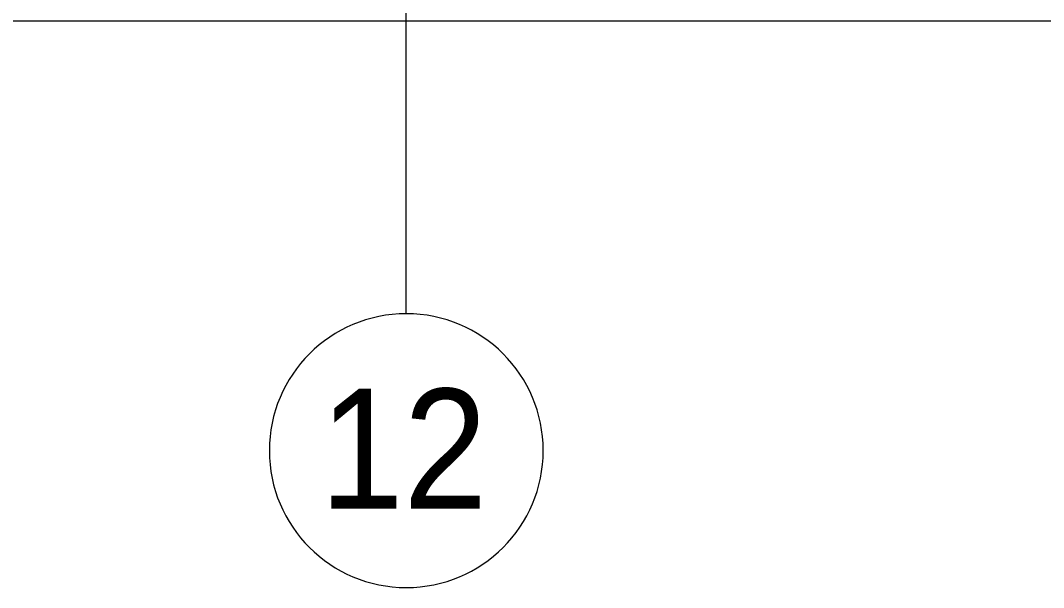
# Model space of a CAD drawing. Header units: millimetres. Extents: x 81711 to 274967, y -8553 to 29000.
# Drawn here: x 180632 to 195574, y -8553 to -269 of the extents above; entities that cross this region are included whole.
import ezdxf

# ---------------------------------------------------------------- set-up
doc = ezdxf.new("R2010")
doc.units = ezdxf.units.MM
for name, color, linetype, lineweight in [('A-WALL-10', 7, 'Continuous', 5), ('Оси', 7, 'Continuous', 9), ('Оси-1', 7, 'Continuous', 20)]:
    doc.layers.add(name, color=color, linetype=linetype, lineweight=lineweight)
doc.styles.add('Arial_1', font='arial.ttf', dxfattribs={"width": 0.9, "height": 1750})

# ---------------------------------------------------------------- blocks, each defined once
blk = doc.blocks.new('Ось сетки - D8-29747960-1_5_3_птичка')
at = {"layer": 'Оси-1'}
for start, end in [(360, 180), (180, 360)]:
    blk.add_arc((0, 0), 4, start, end, dxfattribs=at)

msp = doc.modelspace()

# ---------------------------------------------------------------- linework, layer by layer
at = {"layer": 'A-WALL-10'}
msp.add_line((220236.7, -280), (147666.7, -280), dxfattribs=at)
at = {"layer": 'Оси'}
msp.add_line((186266.7, -4552.8), (186266.7, 7947.2), dxfattribs=at)

# ---------------------------------------------------------------- block references
at = {"layer": 'Оси-1', "xscale": 499.9999999999995, "yscale": 499.9999999999995, "zscale": 499.9999999999995}
msp.add_blockref('Ось сетки - D8-29747960-1_5_3_птичка', (186266.7, -6552.8), dxfattribs=at)

# ---------------------------------------------------------------- texts
at = {"layer": 'Оси', "insert": (185003.6, -5649.6), "char_height": 1750, "width": 3030.379, "attachment_point": 1, "style": 'Arial_1'}
msp.add_mtext('12', dxfattribs=at)

doc.saveas('drawing.dxf')
